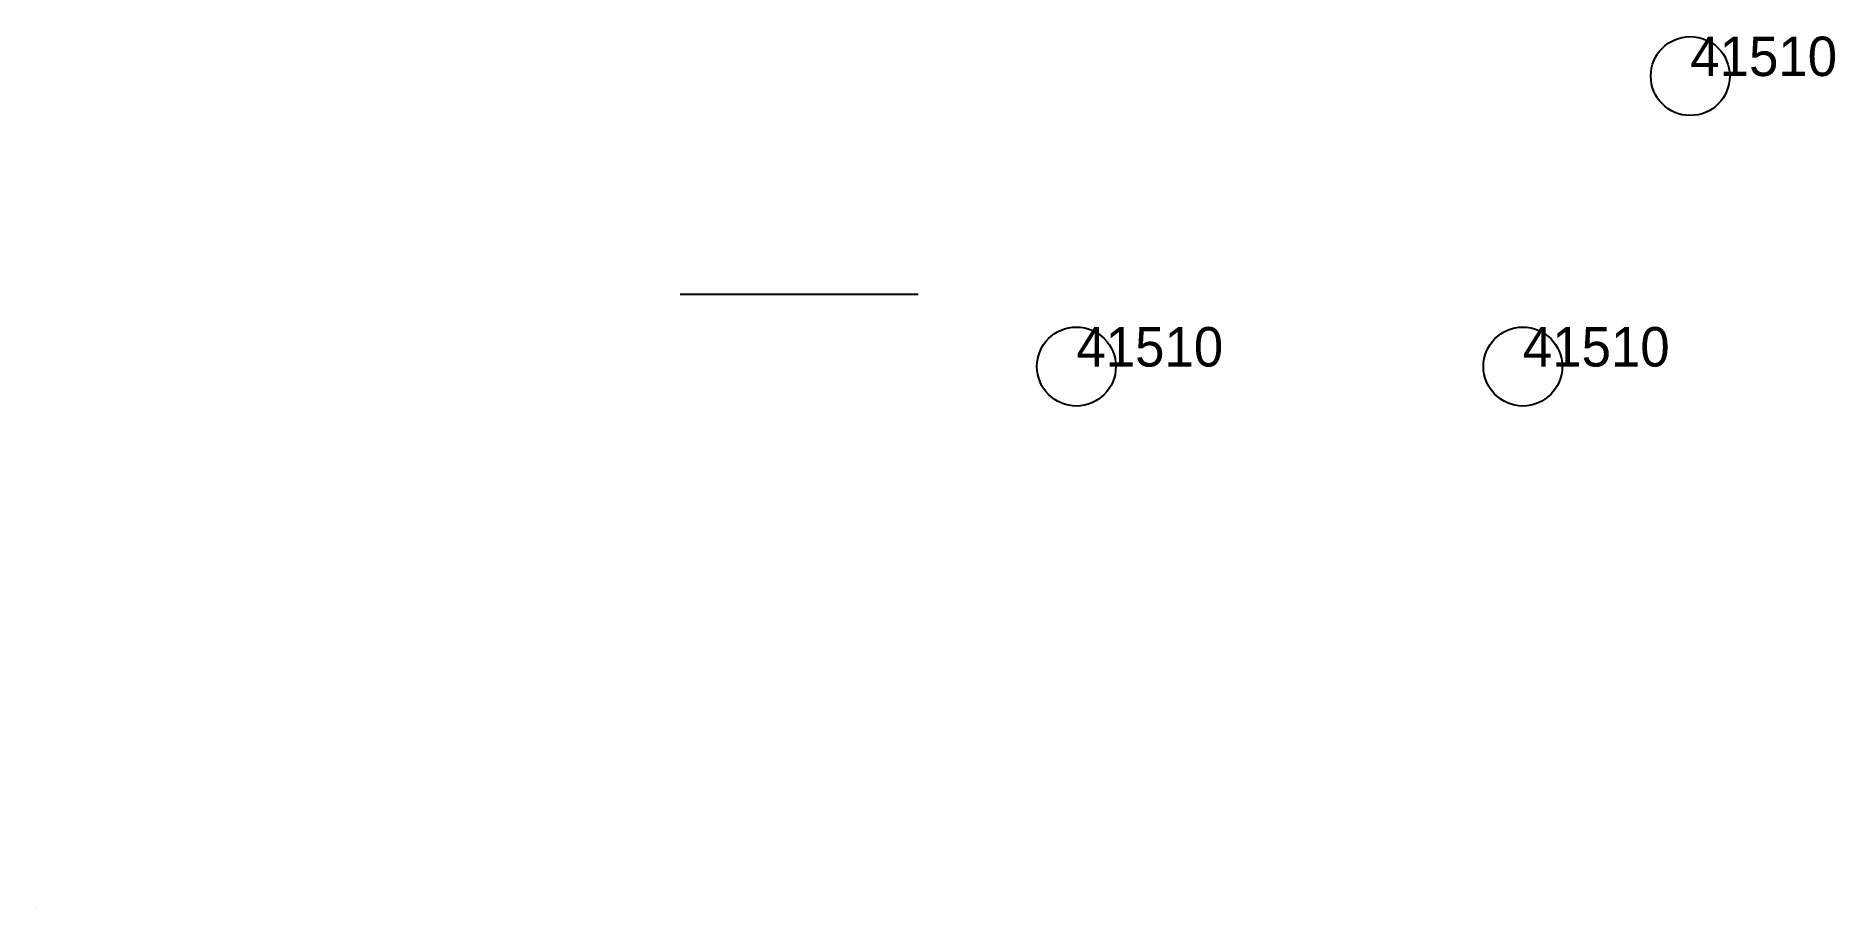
# Model space of a CAD drawing. Extents: x 1.13 to 5.69, y 26.91 to 29.12.
import ezdxf

# ---------------------------------------------------------------- set-up
doc = ezdxf.new("R2010")
doc.units = 0
doc.layers.add('1', color=7, linetype='Continuous')
doc.layers.add('63', color=7, linetype='Continuous')

msp = doc.modelspace()

# ---------------------------------------------------------------- linework, layer by layer
at = {"layer": '1'}
msp.add_line((3.3667, 28.467), (2.7641, 28.467), dxfattribs=at)
msp.add_circle((3.7676, 28.2849), 0.1, dxfattribs=at)
at = {"layer": '63'}
msp.add_line((1.1323, 26.9132), (1.1323, 26.9132), dxfattribs=at)
for centre in [(5.3226, 29.0207), (4.8985, 28.2849)]:
    msp.add_circle(centre, 0.1, dxfattribs=at)

# ---------------------------------------------------------------- texts
at = {"layer": '1'}
msp.add_text('41510', height=0.1, dxfattribs=at).set_placement((3.7676, 28.2849))
at = {"layer": '63'}
for p in [(5.3226, 29.0207), (4.8985, 28.2849)]:
    msp.add_text('41510', height=0.1, dxfattribs=at).set_placement(p)

doc.saveas('drawing.dxf')
